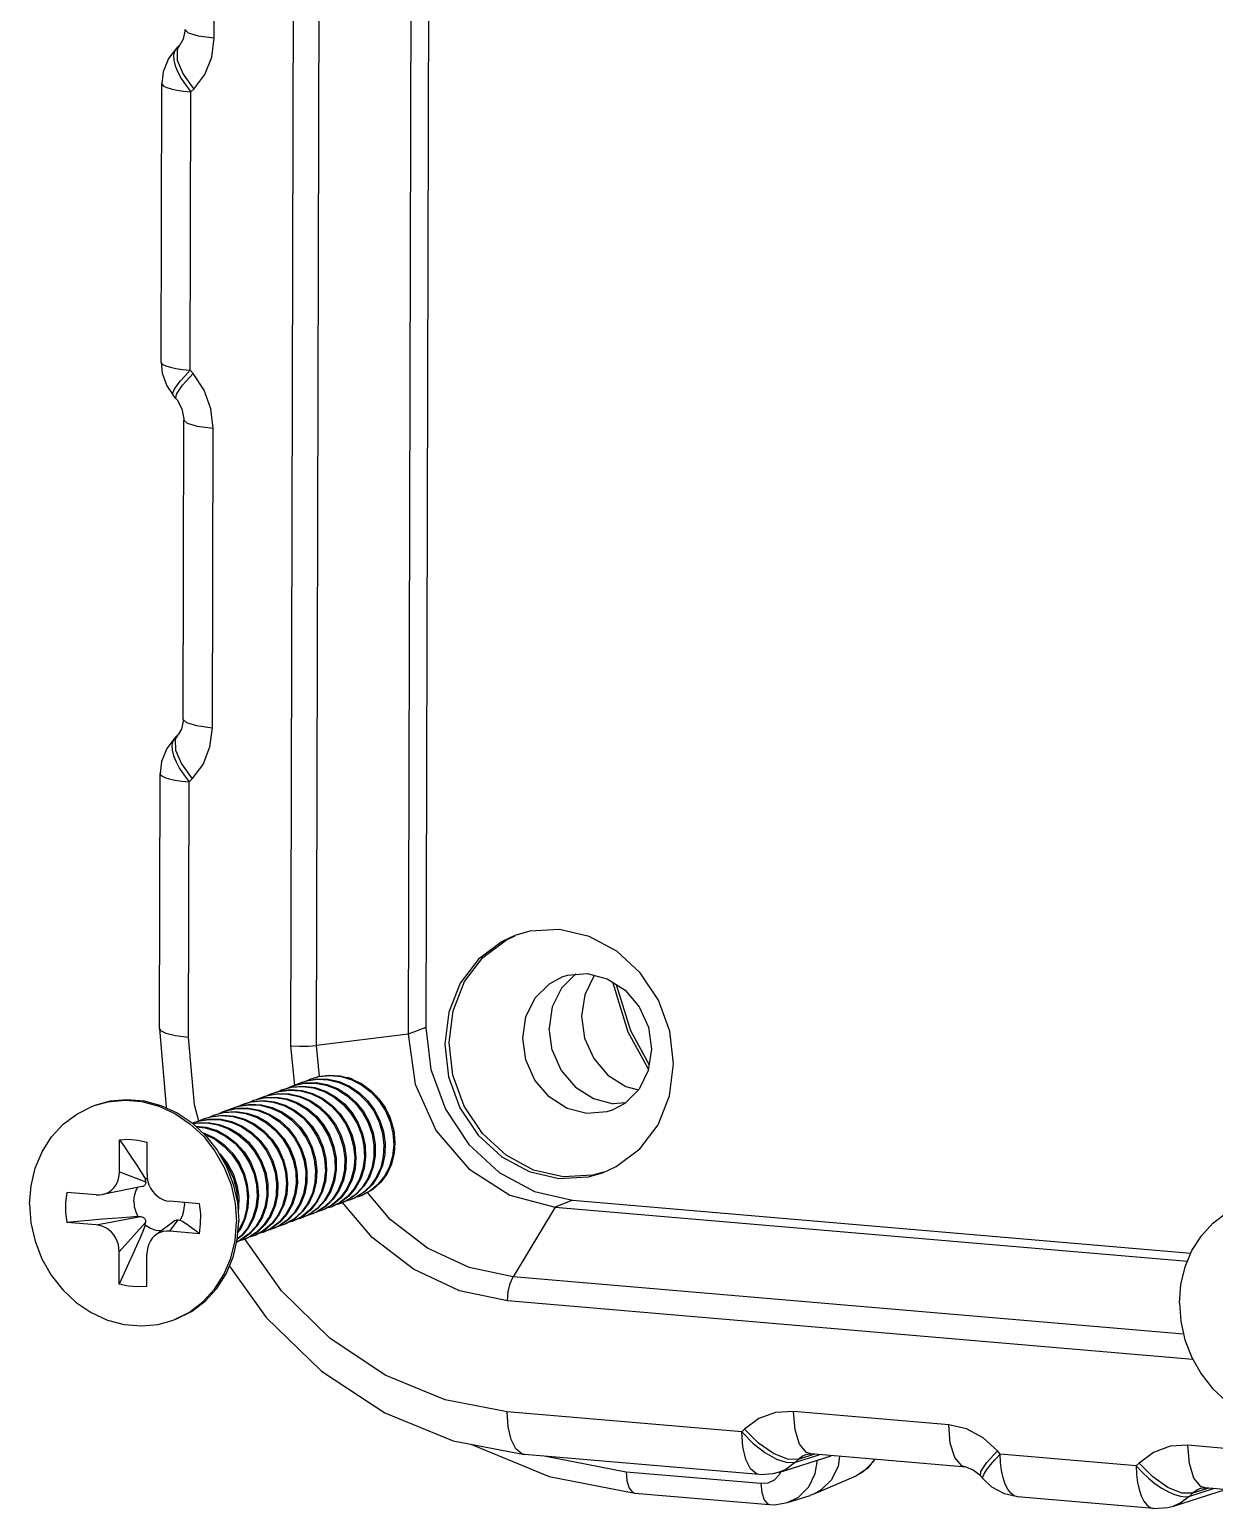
# Model space of a CAD drawing. Extents: x 2468 to 2936, y 274 to 599.
# Drawn here: x 2806.6 to 2825.25, y 439.35 to 462.63 of the extents above; entities that cross this region are included whole.
import ezdxf

# ---------------------------------------------------------------- set-up
doc = ezdxf.new("R2010")
doc.units = 0
doc.header["$LTSCALE"] = 30.734
doc.layers.get('0').update_dxf_attribs({"linetype": 'CONTINUOUS'})

# ---------------------------------------------------------------- blocks, each defined once
blk = doc.blocks.new('A$C3CCE6F4D')
at = {"color": 7, "linetype": 'Continuous'}
for p, q in [((7.661, 96.966), (7.447, 10.948)), ((8.009, 97.093), (7.794, 11.075)), ((5.643, 10.723), (5.851, 94.052)), ((5.138, 10.716), (5.346, 93.865)), ((3.628, 30.551), (3.643, 36.441)), ((2.893, 30.352), (2.851, 30.288)), ((2.893, 30.352), (2.948, 30.407)), ((2.948, 30.407), (2.9, 30.325)), ((2.9, 30.325), (2.904, 30.111)), ((2.586, 24.17), (2.6, 29.648)), ((3.16, 24.008), (3.173, 29.486)), ((3.173, 29.486), (3.228, 29.541)), ((3.214, 23.943), (3.16, 24.008)), ((2.822, 23.578), (2.85, 23.638)), ((2.879, 23.455), (2.824, 23.52)), ((2.879, 23.455), (2.888, 23.541)), ((2.879, 23.455), (2.904, 23.424)), ((3.021, 17.137), (3.035, 23.027)), ((3.595, 16.975), (3.609, 22.866)), ((2.859, 16.777), (2.817, 16.713)), ((2.859, 16.777), (2.914, 16.832)), ((2.914, 16.832), (2.866, 16.75)), ((2.866, 16.75), (2.87, 16.535)), ((2.553, 11.05), (2.566, 16.072)), ((3.127, 10.888), (3.139, 15.911)), ((3.139, 15.911), (3.195, 15.966)), ((9.84, 12.969), (9.546, 12.884)), ((10.741, 12.131), (10.46, 11.85)), ((11.111, 12.101), (11.099, 12.089)), ((11.538, 11.922), (11.817, 11.016)), ((7.794, 11.075), (7.447, 10.948)), ((10.277, 10.63), (10.216, 11.061)), ((7.447, 10.948), (5.643, 10.723)), ((11.817, 11.016), (12.185, 10.339)), ((5.216, 9.933), (5.138, 10.716)), ((5.704, 10.115), (5.643, 10.723)), ((4.981, 9.859), (5.178, 9.911)), ((5.059, 9.879), (5.149, 9.921)), ((5.149, 9.921), (5.196, 9.938)), ((5.173, 9.93), (5.21, 9.944)), ((5.341, 9.993), (5.446, 10.026)), ((5.365, 10.002), (5.447, 10.029)), ((5.91, 10.131), (6.126, 10.109)), ((6.111, 10.125), (6.323, 10.069)), ((6.126, 10.109), (6.337, 10.045)), ((6.341, 10.069), (6.245, 10.089)), ((6.337, 10.045), (6.536, 9.941)), ((6.341, 10.069), (6.338, 10.061)), ((6.341, 10.069), (6.345, 10.058)), ((4.214, 9.572), (4.383, 9.62)), ((4.304, 9.597), (4.382, 9.635)), ((4.382, 9.635), (4.403, 9.643)), ((4.477, 9.663), (4.574, 9.706)), ((4.574, 9.706), (4.652, 9.732)), ((4.598, 9.715), (4.676, 9.741)), ((4.765, 9.778), (4.902, 9.819)), ((4.789, 9.787), (4.926, 9.828)), ((4.894, 9.818), (4.957, 9.85)), ((3.447, 9.286), (3.589, 9.327)), ((3.549, 9.316), (3.614, 9.348)), ((3.614, 9.348), (3.816, 9.401)), ((3.638, 9.357), (3.84, 9.41)), ((3.714, 9.377), (3.806, 9.42)), ((3.806, 9.42), (3.858, 9.438)), ((3.83, 9.429), (3.882, 9.447)), ((3.998, 9.492), (4.108, 9.526)), ((4.022, 9.501), (4.132, 9.535)), ((6.343, 9.396), (6.464, 9.196)), ((11.722, 9.596), (11.479, 9.575)), ((3.202, 9.192), (3.231, 9.205)), ((3.231, 9.205), (3.314, 9.232)), ((3.255, 9.214), (3.338, 9.241)), ((1.766, 8.235), (1.768, 8.867)), ((2.309, 8.188), (2.31, 8.82)), ((1.766, 8.235), (2.283, 8.041)), ((2.216, 7.947), (1.436, 7.788)), ((2.278, 8.093), (2.314, 8.109)), ((2.283, 8.041), (2.278, 8.093)), ((5.794, 8.039), (5.732, 7.83)), ((1.312, 7.782), (0.732, 7.831)), ((3.34, 7.607), (2.76, 7.657)), ((3.04, 7.633), (3.046, 7.573)), ((5.948, 7.584), (5.771, 7.486)), ((6.092, 7.624), (5.928, 7.544)), ((6.118, 7.634), (5.952, 7.553)), ((6.252, 7.748), (6.092, 7.624)), ((6.278, 7.759), (6.118, 7.634)), ((6.234, 7.667), (6.12, 7.615)), ((6.272, 7.684), (6.144, 7.624)), ((6.738, 6.943), (6.153, 7.632)), ((6.311, 7.687), (6.222, 7.661)), ((6.401, 7.781), (6.234, 7.667)), ((6.437, 7.8), (6.272, 7.684)), ((6.375, 7.714), (6.311, 7.687)), ((6.549, 7.817), (6.375, 7.714)), ((6.503, 7.759), (6.434, 7.74)), ((6.694, 7.856), (6.503, 7.759)), ((10.681, 7.677), (10.34, 7.543)), ((10.681, 7.677), (22.839, 6.633)), ((1.442, 7.302), (0.73, 7.241)), ((1.311, 7.191), (2.184, 7.354)), ((2.13, 7.356), (2.184, 7.354)), ((2.864, 7.277), (2.479, 6.991)), ((2.758, 7.067), (2.921, 7.291)), ((2.921, 7.291), (2.964, 7.285)), ((5.055, 7.277), (4.887, 7.163)), ((5.079, 7.285), (4.911, 7.172)), ((5.202, 7.312), (5.028, 7.21)), ((5.347, 7.351), (5.161, 7.257)), ((5.371, 7.36), (5.185, 7.266)), ((5.504, 7.48), (5.347, 7.351)), ((5.49, 7.393), (5.352, 7.329)), ((5.514, 7.402), (5.376, 7.338)), ((5.544, 7.4), (5.443, 7.369)), ((5.654, 7.512), (5.49, 7.393)), ((5.678, 7.521), (5.514, 7.402)), ((5.631, 7.438), (5.544, 7.4)), ((5.802, 7.546), (5.631, 7.438)), ((5.736, 7.472), (5.663, 7.452)), ((5.771, 7.486), (5.736, 7.472)), ((5.928, 7.544), (5.848, 7.524)), ((10.34, 7.543), (9.509, 6.172)), ((10.34, 7.543), (22.773, 6.475)), ((1.311, 7.191), (0.73, 7.241)), ((1.762, 6.66), (2.281, 7.24)), ((2.275, 7.185), (2.281, 7.24)), ((3.339, 7.017), (2.758, 7.067)), ((4.332, 7.016), (4.167, 6.898)), ((4.455, 7.042), (4.284, 6.934)), ((4.601, 7.079), (4.424, 6.983)), ((4.745, 7.12), (4.585, 7.042)), ((4.769, 7.129), (4.609, 7.051)), ((4.906, 7.243), (4.745, 7.12)), ((4.93, 7.252), (4.769, 7.129)), ((4.887, 7.163), (4.777, 7.114)), ((4.911, 7.172), (4.801, 7.123)), ((4.969, 7.185), (4.888, 7.162)), ((5.028, 7.21), (4.969, 7.185)), ((5.161, 7.257), (5.082, 7.237)), ((4.167, 6.898), (4.073, 6.854)), ((4.201, 6.899), (4.104, 6.869)), ((4.284, 6.934), (4.201, 6.899)), ((4.955, 5.897), (4.229, 6.925)), ((4.393, 6.97), (4.319, 6.95)), ((4.424, 6.983), (4.393, 6.97)), ((1.76, 6.028), (1.762, 6.66)), ((2.303, 5.982), (2.305, 6.614)), ((22.698, 5.039), (9.509, 6.172)), ((22.88, 4.543), (9.398, 5.701)), ((14.009, 3.117), (9.393, 3.513)), ((18.078, 3.259), (15.025, 3.522)), ((14.064, 3.172), (14.009, 3.117)), ((14.35, 2.279), (9.734, 2.676)), ((10.151, 2.64), (11.732, 2.335)), ((14.739, 2.323), (15.766, 2.65)), ((15.062, 2.521), (15.531, 2.67)), ((15.438, 2.678), (15.118, 2.576)), ((15.365, 2.684), (15.28, 2.714)), ((15.281, 2.676), (15.281, 2.676)), ((18.419, 2.422), (15.365, 2.684)), ((19.092, 2.68), (19.037, 2.745)), ((21.766, 2.45), (19.092, 2.68)), ((25.836, 2.593), (22.782, 2.855)), ((11.732, 2.335), (14.385, 2.107)), ((15.118, 2.576), (15.062, 2.521)), ((16.618, 2.577), (16.598, 2.535)), ((18.701, 2.256), (18.71, 2.342)), ((21.821, 2.505), (21.766, 2.45)), ((15.429, 1.898), (16.255, 2.255)), ((18.756, 2.192), (18.701, 2.256)), ((23.123, 2.018), (23.038, 2.047)), ((11.902, 1.916), (14.555, 1.688)), ((14.907, 1.727), (15.354, 1.87)), ((14.908, 1.727), (15.124, 1.835)), ((15.429, 1.898), (15.354, 1.87)), ((22.107, 1.613), (19.432, 1.843)), ((22.496, 1.657), (23.524, 1.984)), ((22.82, 1.855), (23.288, 2.004)), ((22.875, 1.91), (22.82, 1.855)), ((23.195, 2.012), (22.875, 1.91)), ((23.038, 2.01), (23.038, 2.01)), ((26.176, 1.756), (23.123, 2.018))]:
    blk.add_line(p, q, dxfattribs=at)
for points in [[(3.055, 30.712), (3.054, 30.68), (3.021, 30.524)], [(3.055, 30.712), (3.117, 30.651), (3.318, 30.592), (3.628, 30.551)], [(2.893, 30.352), (2.731, 30.14), (2.628, 29.883), (2.6, 29.647)], [(2.851, 30.288), (2.833, 30.207), (2.838, 30.109), (2.866, 29.997), (2.915, 29.876), (2.984, 29.747), (3.071, 29.616), (3.173, 29.486)], [(3.021, 30.524), (2.96, 30.421), (2.948, 30.407)], [(3.228, 29.541), (3.445, 29.828), (3.581, 30.172), (3.628, 30.551)], [(2.904, 30.111), (3.019, 29.836), (3.228, 29.541)], [(2.6, 29.647), (2.604, 29.631), (2.636, 29.6), (2.696, 29.572), (2.782, 29.545), (2.893, 29.521), (3.025, 29.502), (3.173, 29.486)], [(2.586, 24.17), (2.59, 24.153), (2.622, 24.123), (2.682, 24.094), (2.768, 24.067), (2.879, 24.044), (3.011, 24.024), (3.16, 24.008)], [(2.586, 24.17), (2.61, 23.95), (2.699, 23.705), (2.824, 23.52)], [(2.85, 23.638), (2.899, 23.713), (2.969, 23.802), (3.057, 23.901), (3.16, 24.008)], [(2.888, 23.541), (3.004, 23.714), (3.214, 23.943)], [(3.609, 22.866), (3.564, 23.251), (3.43, 23.619), (3.214, 23.943)], [(2.824, 23.52), (2.817, 23.536), (2.822, 23.578)], [(2.904, 23.424), (2.997, 23.249), (3.035, 23.056), (3.035, 23.027)], [(3.035, 23.027), (3.097, 22.966), (3.298, 22.907), (3.609, 22.866)], [(2.987, 16.949), (2.926, 16.846), (2.914, 16.832)], [(3.021, 17.137), (3.02, 17.104), (2.987, 16.949)], [(3.021, 17.137), (3.083, 17.076), (3.284, 17.017), (3.595, 16.975)], [(3.195, 15.966), (3.411, 16.253), (3.547, 16.597), (3.595, 16.975)], [(2.859, 16.777), (2.697, 16.565), (2.595, 16.308), (2.566, 16.072)], [(2.817, 16.713), (2.799, 16.632), (2.804, 16.534), (2.832, 16.422), (2.881, 16.301), (2.95, 16.172), (3.037, 16.041), (3.139, 15.911)], [(2.87, 16.535), (2.986, 16.261), (3.195, 15.966)], [(2.566, 16.072), (2.57, 16.055), (2.602, 16.025), (2.662, 15.996), (2.748, 15.97), (2.859, 15.946), (2.991, 15.926), (3.139, 15.911)], [(9.546, 12.884), (9.297, 12.771), (8.83, 12.422), (8.471, 11.946), (8.245, 11.375), (8.166, 10.748)], [(8.252, 10.78), (8.33, 11.407), (8.556, 11.978), (8.915, 12.454), (9.382, 12.803), (9.549, 12.879)], [(12.667, 10.361), (12.592, 11.001), (12.368, 11.611), (12.012, 12.149), (11.547, 12.578), (11.005, 12.869), (10.423, 13.003), (9.84, 12.969)], [(9.699, 10.868), (9.762, 11.289), (9.943, 11.657), (10.224, 11.938), (10.476, 12.071)], [(10.476, 12.071), (10.577, 12.103), (10.969, 12.137), (11.36, 12.036), (11.713, 11.81), (11.992, 11.481), (12.171, 11.082), (12.232, 10.651)], [(11.099, 12.089), (10.918, 11.72), (10.855, 11.3)], [(12.173, 10.259), (11.774, 10.987), (11.47, 11.965)], [(10.46, 11.85), (10.279, 11.482), (10.216, 11.061)], [(7.794, 11.075), (7.891, 10.251), (8.178, 9.467), (8.636, 8.775), (9.234, 8.223), (9.932, 7.849), (10.681, 7.677)], [(10.855, 11.3), (10.916, 10.869), (11.095, 10.469), (11.374, 10.14), (11.727, 9.914), (11.976, 9.85)], [(2.553, 11.05), (2.573, 11.015), (2.68, 10.963), (2.871, 10.92), (3.127, 10.888)], [(2.553, 11.05), (2.688, 9.518), (2.695, 9.492)], [(3.329, 9.233), (3.243, 9.552), (3.127, 10.888)], [(7.447, 10.948), (7.586, 9.961), (7.996, 9.045), (8.636, 8.292), (9.444, 7.774), (10.34, 7.543)], [(11.285, 8.231), (11.078, 8.171), (10.496, 8.138), (9.913, 8.272), (9.371, 8.563), (8.906, 8.992), (8.55, 9.53), (8.327, 10.139), (8.252, 10.78)], [(11.455, 9.448), (11.353, 9.415), (10.962, 9.382), (10.571, 9.483), (10.218, 9.709), (9.939, 10.038), (9.76, 10.437), (9.699, 10.868)], [(5.138, 10.716), (5.308, 10.707), (5.484, 10.71), (5.643, 10.723)], [(8.166, 10.748), (8.241, 10.107), (8.465, 9.498), (8.821, 8.96), (9.286, 8.531), (9.828, 8.24), (10.41, 8.106), (10.993, 8.14), (11.287, 8.224)], [(10.277, 10.63), (10.456, 10.231), (10.735, 9.902), (11.088, 9.676), (11.479, 9.575)], [(12.232, 10.651), (12.169, 10.23), (11.988, 9.862), (11.707, 9.581), (11.455, 9.448)], [(11.287, 8.224), (11.536, 8.338), (12.003, 8.687), (12.362, 9.163), (12.589, 9.734), (12.667, 10.361)], [(4.957, 9.85), (5.154, 9.902), (5.368, 9.916), (5.584, 9.887), (5.794, 9.816), (5.99, 9.707), (6.167, 9.562), (6.319, 9.387), (6.44, 9.187)], [(5.178, 9.911), (5.392, 9.925), (5.608, 9.896), (5.817, 9.825), (6.014, 9.715), (6.191, 9.571), (6.343, 9.396)], [(5.196, 9.938), (5.405, 9.982), (5.621, 9.984), (5.835, 9.943), (6.042, 9.861), (6.234, 9.741), (6.405, 9.587), (6.548, 9.404), (6.659, 9.2), (6.735, 8.98), (6.773, 8.754), (6.772, 8.527), (6.732, 8.31), (6.655, 8.108), (6.543, 7.93), (6.401, 7.781)], [(5.21, 9.944), (5.418, 9.99), (5.633, 9.994), (5.848, 9.955), (6.055, 9.875), (6.247, 9.758), (6.419, 9.606), (6.564, 9.425), (6.677, 9.222), (6.755, 9.004), (6.796, 8.778), (6.797, 8.552), (6.76, 8.334), (6.686, 8.131), (6.577, 7.951), (6.437, 7.8)], [(5.244, 9.951), (5.246, 9.952), (5.341, 9.993)], [(5.446, 10.026), (5.657, 10.058), (5.873, 10.048), (6.087, 9.995), (6.29, 9.902), (6.476, 9.772), (6.64, 9.61), (6.774, 9.42), (6.876, 9.211), (6.942, 8.989), (6.969, 8.761), (6.957, 8.537), (6.906, 8.323), (6.819, 8.127), (6.698, 7.957), (6.549, 7.817)], [(5.447, 10.029), (5.657, 10.066), (5.872, 10.06), (6.086, 10.013), (6.29, 9.925), (6.479, 9.799), (6.645, 9.64), (6.783, 9.454), (6.889, 9.247), (6.959, 9.027)], [(5.46, 10.031), (5.492, 10.049), (5.533, 10.065)], [(5.533, 10.065), (5.696, 10.111), (5.91, 10.131)], [(5.557, 10.074), (5.683, 10.112), (5.895, 10.14), (6.111, 10.125)], [(6.323, 10.069), (6.525, 9.972), (6.709, 9.839)], [(6.536, 9.941), (6.716, 9.801), (6.872, 9.631), (6.998, 9.435), (7.09, 9.221), (7.145, 8.997)], [(1.248, 9.532), (1.541, 9.614), (1.873, 9.645), (2.209, 9.617), (2.54, 9.528), (2.858, 9.382), (3.153, 9.182), (3.418, 8.935), (3.645, 8.646), (3.828, 8.324), (3.962, 7.978), (4.044, 7.616), (4.071, 7.249)], [(1.291, 9.548), (1.584, 9.63), (1.915, 9.661), (2.252, 9.633), (2.583, 9.544), (2.901, 9.398), (3.196, 9.198), (3.461, 8.951), (3.688, 8.662), (3.871, 8.34), (4.005, 7.994), (4.086, 7.632), (4.113, 7.265)], [(4.19, 9.563), (4.359, 9.611), (4.573, 9.63), (4.789, 9.606), (5, 9.541), (5.198, 9.436), (5.378, 9.296), (5.534, 9.124), (5.659, 8.928), (5.749, 8.714), (5.803, 8.489), (5.818, 8.261), (5.794, 8.039)], [(4.383, 9.62), (4.597, 9.639), (4.813, 9.615), (5.024, 9.55), (5.222, 9.445), (5.402, 9.305), (5.557, 9.133), (5.683, 8.937), (5.773, 8.723), (5.827, 8.498), (5.842, 8.27), (5.818, 8.048), (5.756, 7.839)], [(4.403, 9.643), (4.611, 9.692), (4.826, 9.699), (5.041, 9.664), (5.249, 9.587), (5.443, 9.472), (5.617, 9.322), (5.764, 9.143), (5.88, 8.94), (5.96, 8.722), (6.003, 8.496), (6.007, 8.269), (5.972, 8.05), (5.9, 7.846), (5.792, 7.665), (5.654, 7.512)], [(4.477, 9.663), (4.635, 9.701), (4.85, 9.708), (5.065, 9.673), (5.273, 9.596), (5.467, 9.481), (5.641, 9.331), (5.788, 9.152), (5.904, 8.949), (5.984, 8.731), (6.027, 8.505), (6.031, 8.278), (5.996, 8.059), (5.924, 7.855), (5.816, 7.674), (5.678, 7.521)], [(4.652, 9.732), (4.863, 9.77), (5.079, 9.765), (5.293, 9.718), (5.497, 9.63), (5.686, 9.504), (5.853, 9.346), (5.992, 9.159), (6.098, 8.952), (6.168, 8.731), (6.2, 8.503), (6.193, 8.278), (6.147, 8.063), (6.064, 7.864), (5.948, 7.69), (5.802, 7.546)], [(4.676, 9.741), (4.887, 9.779), (5.103, 9.774), (5.317, 9.727), (5.521, 9.639), (5.71, 9.513), (5.877, 9.354), (6.016, 9.168), (6.122, 8.961), (6.192, 8.74)], [(4.686, 9.743), (4.7, 9.751), (4.765, 9.778)], [(4.902, 9.819), (5.115, 9.845), (5.331, 9.828), (5.543, 9.769), (5.745, 9.67), (5.928, 9.534), (6.087, 9.367), (6.217, 9.174), (6.313, 8.962), (6.373, 8.738), (6.394, 8.511), (6.376, 8.288), (6.319, 8.076), (6.227, 7.884), (6.101, 7.718), (5.948, 7.584)], [(4.926, 9.828), (5.139, 9.854), (5.355, 9.837), (5.567, 9.778), (5.769, 9.679), (5.952, 9.543), (6.111, 9.376), (6.241, 9.183)], [(6.709, 9.839), (6.869, 9.674), (7.001, 9.482)], [(6.807, 9.738), (6.872, 9.675), (6.996, 9.503), (7.088, 9.31), (7.098, 9.274)], [(0, 7.599), (0.029, 7.961), (0.112, 8.309), (0.248, 8.632), (0.433, 8.922), (0.661, 9.172), (0.927, 9.374), (1.248, 9.532)], [(3.423, 9.277), (3.565, 9.319), (3.777, 9.343), (3.994, 9.325), (4.206, 9.265), (4.406, 9.165), (4.589, 9.029), (4.748, 8.861), (4.877, 8.668), (4.972, 8.456), (5.031, 8.232), (5.051, 8.004), (5.032, 7.781), (4.975, 7.57), (4.881, 7.378), (4.755, 7.213), (4.601, 7.079)], [(3.589, 9.327), (3.801, 9.352), (4.018, 9.334), (4.23, 9.274), (4.43, 9.174), (4.613, 9.038), (4.772, 8.87), (4.901, 8.677), (4.996, 8.465), (5.055, 8.241), (5.075, 8.013), (5.056, 7.79), (4.999, 7.579), (4.905, 7.387), (4.779, 7.222), (4.625, 7.088)], [(3.816, 9.401), (4.03, 9.414), (4.246, 9.384), (4.456, 9.313), (4.652, 9.202), (4.828, 9.056), (4.979, 8.881), (5.099, 8.681), (5.185, 8.465), (5.233, 8.239), (5.242, 8.012), (5.212, 7.791), (5.144, 7.585), (5.041, 7.4), (4.906, 7.243)], [(3.84, 9.41), (4.054, 9.423), (4.27, 9.393), (4.479, 9.322), (4.676, 9.211), (4.852, 9.065), (5.003, 8.89), (5.123, 8.69), (5.209, 8.474), (5.257, 8.248), (5.266, 8.021), (5.236, 7.8), (5.168, 7.594), (5.065, 7.409), (4.93, 7.252)], [(3.858, 9.438), (4.068, 9.481), (4.283, 9.482), (4.498, 9.44), (4.704, 9.357), (4.896, 9.236), (5.066, 9.081), (5.208, 8.898), (5.319, 8.693), (5.394, 8.473), (5.431, 8.246), (5.429, 8.02), (5.388, 7.803), (5.31, 7.602), (5.198, 7.425), (5.055, 7.277)], [(3.882, 9.447), (4.092, 9.49), (4.307, 9.491), (4.522, 9.449), (4.728, 9.366), (4.92, 9.245), (5.09, 9.09), (5.232, 8.907), (5.343, 8.702), (5.418, 8.482), (5.455, 8.255)], [(3.906, 9.452), (3.908, 9.453), (3.998, 9.492)], [(4.108, 9.526), (4.32, 9.557), (4.536, 9.546), (4.749, 9.492), (4.952, 9.398), (5.138, 9.267), (5.301, 9.104), (5.435, 8.914), (5.536, 8.704), (5.6, 8.481), (5.626, 8.254), (5.613, 8.029), (5.561, 7.816), (5.473, 7.621), (5.352, 7.451), (5.202, 7.312)], [(4.122, 9.532), (4.155, 9.549), (4.19, 9.563)], [(4.132, 9.535), (4.344, 9.566), (4.56, 9.555), (4.773, 9.501), (4.976, 9.407), (5.162, 9.276), (5.325, 9.113), (5.459, 8.923), (5.56, 8.713), (5.624, 8.49)], [(7.001, 9.482), (7.099, 9.272), (7.161, 9.049)], [(3.214, 9.181), (3.297, 9.2), (3.512, 9.206), (3.727, 9.17), (3.935, 9.092), (4.129, 8.976), (4.302, 8.825), (4.448, 8.646), (4.563, 8.443), (4.643, 8.225), (4.685, 7.998), (4.688, 7.772), (4.652, 7.553), (4.579, 7.349), (4.471, 7.168), (4.332, 7.016)], [(3.217, 9.178), (3.273, 9.191), (3.488, 9.197), (3.703, 9.161), (3.911, 9.083), (4.105, 8.967), (4.278, 8.816), (4.424, 8.637), (4.539, 8.434), (4.619, 8.216), (4.661, 7.989), (4.664, 7.763), (4.628, 7.544), (4.555, 7.34), (4.447, 7.159), (4.308, 7.007)], [(3.261, 9.137), (3.475, 9.113), (3.686, 9.047), (3.884, 8.941), (4.064, 8.8), (4.218, 8.627), (4.342, 8.431), (4.432, 8.216), (4.485, 7.991), (4.499, 7.764), (4.474, 7.542), (4.411, 7.333), (4.313, 7.145), (4.182, 6.984), (4.085, 6.906)], [(3.276, 9.124), (3.451, 9.104), (3.662, 9.038), (3.86, 8.932), (4.04, 8.791), (4.194, 8.618), (4.318, 8.422), (4.408, 8.207), (4.461, 7.982), (4.475, 7.755), (4.45, 7.533), (4.387, 7.324), (4.289, 7.136), (4.158, 6.975), (4.086, 6.917)], [(3.314, 9.232), (3.525, 9.269), (3.741, 9.263), (3.955, 9.215), (4.159, 9.126), (4.348, 8.999), (4.514, 8.84), (4.652, 8.653), (4.757, 8.445), (4.827, 8.224), (4.858, 7.997), (4.85, 7.772), (4.803, 7.556), (4.719, 7.358), (4.602, 7.185), (4.455, 7.042)], [(3.338, 9.241), (3.549, 9.278), (3.765, 9.272), (3.979, 9.224), (4.183, 9.135), (4.372, 9.008), (4.538, 8.849), (4.676, 8.662), (4.781, 8.454), (4.851, 8.233)], [(3.346, 9.243), (3.362, 9.252), (3.423, 9.277)], [(6.241, 9.183), (6.337, 8.971), (6.397, 8.747), (6.418, 8.52), (6.4, 8.296), (6.343, 8.085), (6.251, 7.893), (6.125, 7.727), (5.972, 7.593)], [(6.44, 9.187), (6.526, 8.971), (6.575, 8.746), (6.585, 8.519), (6.555, 8.298), (6.489, 8.091), (6.386, 7.906), (6.252, 7.748)], [(6.464, 9.196), (6.55, 8.981), (6.599, 8.756), (6.609, 8.529), (6.58, 8.309), (6.513, 8.102), (6.412, 7.917), (6.278, 7.759)], [(7.161, 9.049), (7.185, 8.822), (7.17, 8.599), (7.116, 8.386), (7.026, 8.193), (6.903, 8.025), (6.752, 7.888), (6.577, 7.788), (6.527, 7.767)], [(6.959, 9.027), (6.991, 8.8), (6.984, 8.575), (6.939, 8.36), (6.857, 8.162), (6.741, 7.987), (6.595, 7.844)], [(1.768, 8.867), (1.948, 8.878), (2.13, 8.862), (2.31, 8.82)], [(1.768, 8.867), (1.865, 8.726), (1.953, 8.597), (2.033, 8.478), (2.106, 8.369), (2.171, 8.269), (2.228, 8.177), (2.278, 8.093)], [(3.401, 9.007), (3.435, 8.998), (3.638, 8.903), (3.823, 8.771), (3.985, 8.607), (4.119, 8.417), (4.219, 8.206), (4.282, 7.984)], [(3.428, 8.981), (3.442, 8.977), (3.641, 8.878), (3.822, 8.742), (3.98, 8.576), (4.108, 8.384), (4.204, 8.174), (4.263, 7.952), (4.284, 7.726), (4.267, 7.504), (4.212, 7.294), (4.121, 7.103), (4.098, 7.072)], [(6.192, 8.74), (6.224, 8.512), (6.217, 8.287), (6.171, 8.071), (6.088, 7.873), (5.972, 7.699), (5.826, 7.555)], [(7.145, 8.997), (7.161, 8.769), (7.138, 8.547), (7.077, 8.337), (6.98, 8.148), (6.851, 7.986), (6.694, 7.856)], [(3.711, 8.621), (3.751, 8.585), (3.892, 8.401), (4.002, 8.196), (4.077, 7.976), (4.113, 7.749)], [(3.761, 8.533), (3.785, 8.508), (3.914, 8.317), (4.01, 8.106), (4.07, 7.885), (4.092, 7.659), (4.088, 7.608)], [(5.624, 8.49), (5.65, 8.263), (5.637, 8.038), (5.585, 7.825), (5.497, 7.63), (5.376, 7.46), (5.226, 7.321)], [(1.436, 7.788), (1.502, 7.808), (1.559, 7.836), (1.611, 7.873), (1.657, 7.919), (1.696, 7.973), (1.727, 8.032), (1.748, 8.097), (1.761, 8.165), (1.766, 8.235)], [(2.309, 8.188), (2.313, 8.117), (2.326, 8.047), (2.347, 7.979), (2.377, 7.914), (2.416, 7.854), (2.461, 7.8), (2.514, 7.754), (2.571, 7.716), (2.632, 7.687), (2.695, 7.667), (2.76, 7.657)], [(4.851, 8.233), (4.882, 8.006), (4.874, 7.78), (4.827, 7.565), (4.743, 7.367), (4.626, 7.194), (4.479, 7.051)], [(5.455, 8.255), (5.453, 8.029), (5.412, 7.812), (5.334, 7.611), (5.222, 7.433), (5.079, 7.285)], [(2.05, 7.658), (2.06, 7.761), (2.087, 7.858), (2.122, 7.928)], [(2.283, 8.041), (2.283, 8.028), (2.282, 8.015), (2.279, 8.002), (2.275, 7.99), (2.268, 7.979), (2.26, 7.969), (2.25, 7.961), (2.239, 7.954), (2.226, 7.949), (2.216, 7.947)], [(4.282, 7.984), (4.308, 7.756), (4.294, 7.532), (4.241, 7.319), (4.152, 7.124), (4.096, 7.046)], [(0, 7.599), (0.027, 7.232), (0.108, 6.87), (0.243, 6.524), (0.426, 6.202), (0.653, 5.913), (0.917, 5.666), (1.213, 5.466), (1.53, 5.32), (1.862, 5.232), (2.198, 5.203), (2.53, 5.235), (2.823, 5.316)], [(0.732, 7.831), (0.706, 7.637), (0.706, 7.439), (0.73, 7.241)], [(1.312, 7.782), (1.377, 7.781), (1.436, 7.788)], [(2.05, 7.658), (2.059, 7.554), (2.086, 7.452), (2.13, 7.356)], [(2.964, 7.285), (3.009, 7.373), (3.036, 7.47), (3.046, 7.573)], [(3.339, 7.017), (3.364, 7.211), (3.365, 7.409), (3.34, 7.607)], [(4.113, 7.749), (4.11, 7.523), (4.099, 7.465)], [(5.756, 7.839), (5.658, 7.651), (5.528, 7.489), (5.371, 7.36)], [(5.732, 7.83), (5.634, 7.642), (5.504, 7.48)], [(5.972, 7.593), (5.795, 7.495), (5.76, 7.481)], [(6.12, 7.615), (6.048, 7.592), (6.023, 7.587)], [(6.595, 7.844), (6.425, 7.735), (6.335, 7.696)], [(9.509, 6.172), (8.647, 6.352), (7.828, 6.734), (7.094, 7.3), (6.646, 7.827)], [(22.615, 5.657), (22.644, 6.019), (22.727, 6.366), (22.863, 6.69), (23.048, 6.98), (23.276, 7.229), (23.542, 7.431), (23.863, 7.59)], [(2.13, 7.356), (1.984, 7.345), (1.821, 7.333), (1.442, 7.302)], [(2.184, 7.354), (2.198, 7.353), (2.212, 7.35), (2.225, 7.345), (2.237, 7.339), (2.248, 7.33), (2.258, 7.32), (2.267, 7.309), (2.273, 7.296), (2.278, 7.283), (2.28, 7.269), (2.281, 7.254), (2.281, 7.24)], [(2.864, 7.277), (2.875, 7.284), (2.886, 7.288), (2.898, 7.291), (2.909, 7.291), (2.921, 7.291)], [(3.339, 7.017), (3.274, 7.067), (3.213, 7.113), (3.157, 7.155), (3.104, 7.193), (3.055, 7.227), (3.009, 7.258), (2.964, 7.285)], [(5.226, 7.321), (5.052, 7.219), (4.993, 7.194)], [(5.352, 7.329), (5.305, 7.313), (5.258, 7.303)], [(5.826, 7.555), (5.655, 7.447), (5.568, 7.409)], [(1.762, 6.66), (1.758, 6.731), (1.745, 6.801), (1.724, 6.869), (1.694, 6.934), (1.655, 6.994), (1.609, 7.048), (1.557, 7.095), (1.5, 7.133), (1.439, 7.161), (1.376, 7.181), (1.311, 7.191)], [(2.275, 7.185), (2.225, 7.062), (2.166, 6.926), (2.101, 6.777), (2.027, 6.614), (1.946, 6.435), (1.858, 6.24), (1.76, 6.028)], [(2.591, 7.074), (2.489, 7.083), (2.378, 7.121), (2.275, 7.185)], [(2.479, 6.991), (2.459, 6.975), (2.413, 6.929), (2.375, 6.876), (2.344, 6.816), (2.322, 6.751), (2.309, 6.683), (2.305, 6.614)], [(2.758, 7.067), (2.694, 7.068), (2.63, 7.059), (2.569, 7.041), (2.512, 7.013), (2.479, 6.991)], [(2.823, 5.316), (3.144, 5.475), (3.41, 5.677), (3.638, 5.926), (3.823, 6.216), (3.959, 6.54), (4.042, 6.887), (4.071, 7.249)], [(2.865, 5.332), (3.187, 5.491), (3.452, 5.692), (3.681, 5.942), (3.865, 6.232), (4.001, 6.556), (4.085, 6.903), (4.113, 7.265)], [(4.308, 7.007), (4.143, 6.889), (4.074, 6.857)], [(4.479, 7.051), (4.308, 6.943), (4.225, 6.908)], [(4.625, 7.088), (4.448, 6.992), (4.417, 6.979)], [(4.585, 7.042), (4.563, 7.034), (4.499, 7.02)], [(4.777, 7.114), (4.7, 7.089), (4.68, 7.085)], [(9.398, 5.701), (8.455, 5.897), (7.549, 6.319), (6.738, 6.943)], [(3.929, 6.383), (4.652, 5.37), (5.742, 4.314), (6.985, 3.495), (8.333, 2.943), (9.734, 2.676)], [(9.398, 5.701), (9.412, 5.877), (9.45, 6.041), (9.509, 6.172)], [(2.303, 5.982), (2.123, 5.97), (1.941, 5.986), (1.76, 6.028)], [(9.393, 3.513), (8.174, 3.748), (6.993, 4.238), (5.907, 4.963), (4.955, 5.897)], [(22.615, 5.657), (22.642, 5.29), (22.723, 4.928), (22.858, 4.582), (23.041, 4.26), (23.268, 3.971), (23.532, 3.724), (23.828, 3.524), (24.145, 3.378), (24.477, 3.289), (24.813, 3.261), (25.145, 3.292), (25.438, 3.374)], [(9.734, 2.676), (9.679, 2.689), (9.563, 2.787), (9.471, 2.97), (9.412, 3.22), (9.393, 3.513)], [(15.025, 3.522), (14.674, 3.502), (14.346, 3.382), (14.064, 3.172)], [(15.28, 2.714), (15.145, 2.877), (15.055, 3.161), (15.025, 3.522)], [(18.419, 2.422), (18.334, 2.451), (18.199, 2.615), (18.109, 2.899), (18.078, 3.259)], [(19.037, 2.745), (18.756, 3.003), (18.43, 3.179), (18.078, 3.259)], [(14.35, 2.279), (14.295, 2.293), (14.179, 2.391), (14.087, 2.575), (14.028, 2.826), (14.009, 3.117)], [(14.009, 3.117), (14.223, 2.896), (14.458, 2.711), (14.69, 2.579), (14.898, 2.514), (15.062, 2.521)], [(15.118, 2.576), (14.905, 2.579), (14.631, 2.693), (14.336, 2.9), (14.064, 3.172)], [(8.679, 2.877), (10.221, 2.239), (11.902, 1.916)], [(15.281, 2.676), (15.212, 2.647), (15.118, 2.576)], [(15.281, 2.676), (15.327, 2.685), (15.365, 2.684)], [(15.93, 2.636), (15.901, 2.442), (15.771, 2.176), (15.572, 1.978), (15.429, 1.898)], [(18.71, 2.342), (18.826, 2.515), (19.037, 2.745)], [(18.831, 2.385), (18.901, 2.474), (18.989, 2.573), (19.092, 2.68)], [(19.432, 1.843), (19.364, 1.863), (19.298, 1.912), (19.238, 1.989), (19.187, 2.091), (19.146, 2.215), (19.116, 2.357), (19.097, 2.514), (19.092, 2.68)], [(22.782, 2.855), (22.431, 2.835), (22.104, 2.716), (21.821, 2.505)], [(23.038, 2.047), (22.902, 2.211), (22.813, 2.495), (22.782, 2.855)], [(11.732, 2.335), (11.747, 2.154), (11.792, 2.013), (11.86, 1.931), (11.902, 1.916)], [(14.651, 2.178), (14.752, 2.279), (14.779, 2.336)], [(15.062, 2.521), (14.876, 2.382), (14.741, 2.324)], [(15.124, 1.835), (15.324, 2.035), (15.454, 2.299), (15.494, 2.563)], [(16.253, 2.254), (16.503, 2.416), (16.626, 2.576)], [(16.598, 2.535), (16.397, 2.335), (16.255, 2.255)], [(18.419, 2.422), (18.444, 2.419), (18.561, 2.375), (18.688, 2.271), (18.701, 2.256)], [(18.756, 2.192), (18.748, 2.208), (18.754, 2.25), (18.782, 2.31), (18.831, 2.385)], [(21.766, 2.45), (21.882, 2.324), (22.007, 2.206), (22.137, 2.1), (22.268, 2.01), (22.398, 1.937), (22.521, 1.884), (22.635, 1.852), (22.735, 1.842), (22.82, 1.855)], [(21.766, 2.45), (21.772, 2.283), (21.791, 2.126), (21.821, 1.983), (21.863, 1.86), (21.914, 1.758), (21.973, 1.682), (22.039, 1.633), (22.107, 1.613)], [(22.875, 1.91), (22.662, 1.913), (22.388, 2.026), (22.093, 2.234), (21.821, 2.505)], [(14.741, 2.324), (14.62, 2.293), (14.384, 2.277), (14.35, 2.279)], [(14.385, 2.107), (14.525, 2.119), (14.651, 2.178)], [(14.385, 2.107), (14.4, 1.927), (14.445, 1.785), (14.513, 1.703), (14.555, 1.688)], [(19.432, 1.843), (19.173, 1.901), (18.929, 2.031), (18.756, 2.192)], [(22.82, 1.855), (22.633, 1.715), (22.496, 1.657)], [(23.038, 2.01), (22.969, 1.98), (22.875, 1.91)], [(23.038, 2.01), (23.084, 2.018), (23.123, 2.018)], [(14.555, 1.688), (14.65, 1.685), (14.908, 1.728)], [(22.107, 1.613), (22.389, 1.629), (22.496, 1.657)]]:
    blk.add_lwpolyline(points, dxfattribs=at)

msp = doc.modelspace()

# ---------------------------------------------------------------- block references
at = {"xscale": 0.8, "yscale": 0.8, "zscale": 0.8}
msp.add_blockref('A$C3CCE6F4D', (2806.602, 438.058), dxfattribs=at)

doc.saveas('drawing.dxf')
